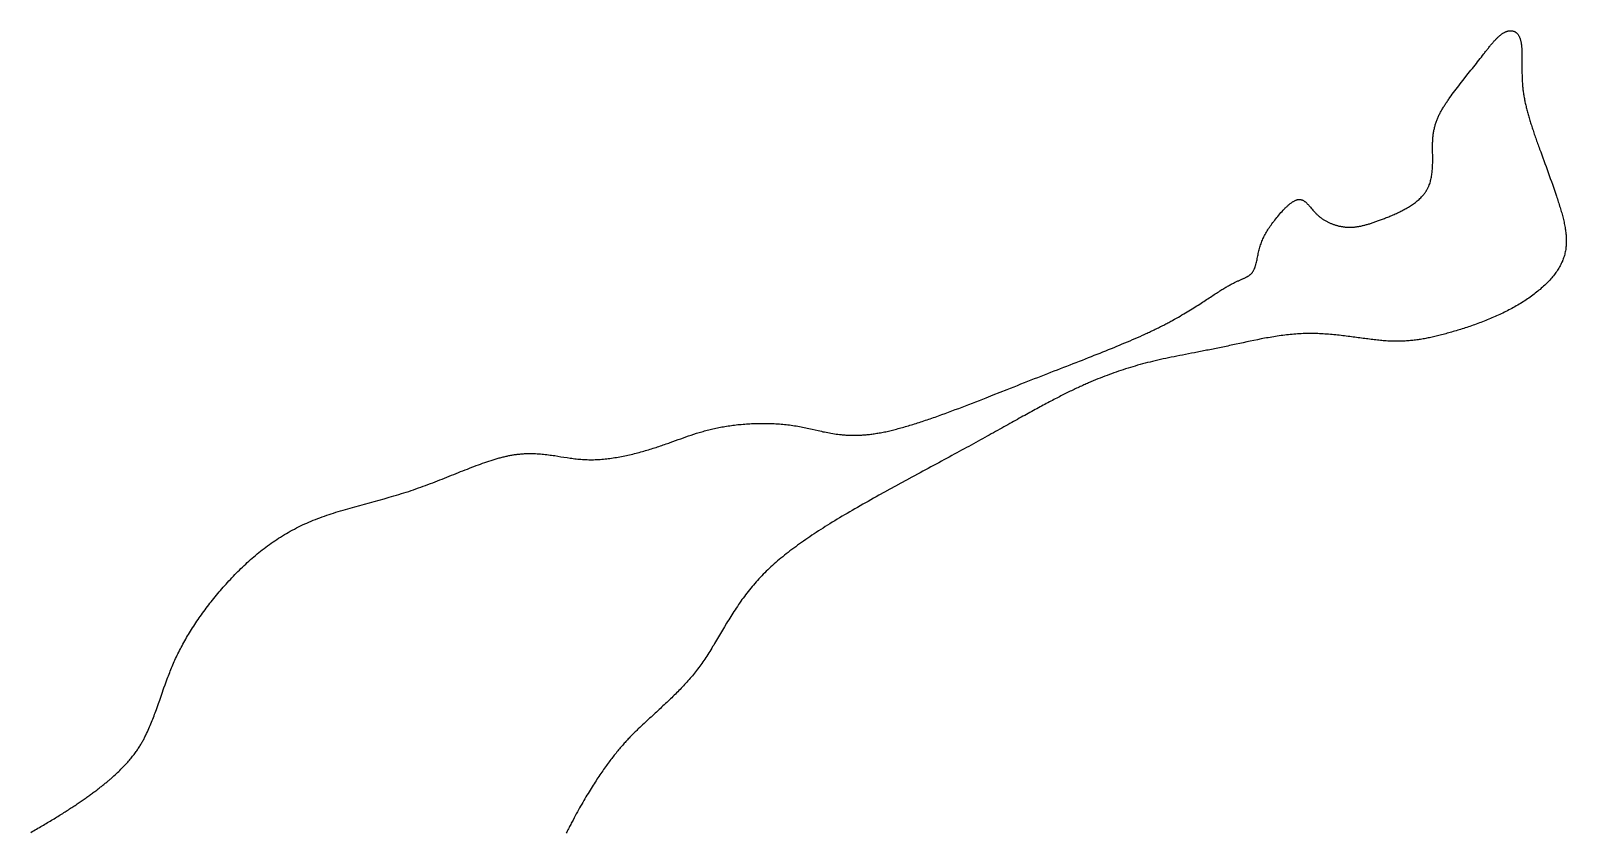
# Model space of a CAD drawing. Header units: millimetres. Extents: x -1971 to 456, y -935 to 333.
import ezdxf

# ---------------------------------------------------------------- set-up
doc = ezdxf.new("R2010")
doc.units = ezdxf.units.MM
doc.layers.add('188', color=7, linetype='Continuous')

msp = doc.modelspace()

# ---------------------------------------------------------------- linework, layer by layer
at = {"layer": '188', "elevation": 188}
msp.add_lwpolyline([(-1970.7, -933.9), (-1968.4, -932.6), (-1966.1, -931.3), (-1963.8, -929.9), (-1961.5, -928.6), (-1959.3, -927.3), (-1957, -926), (-1954.8, -924.7), (-1952.6, -923.4), (-1950.5, -922.2), (-1948.3, -920.9), (-1946.2, -919.6), (-1944.1, -918.3), (-1942, -917.1), (-1939.9, -915.8), (-1937.9, -914.6), (-1935.8, -913.4), (-1933.8, -912.1), (-1931.8, -910.9), (-1929.8, -909.7), (-1927.9, -908.5), (-1925.9, -907.3), (-1924, -906.1), (-1922.1, -904.9), (-1920.2, -903.7), (-1918.4, -902.5), (-1916.5, -901.4), (-1914.7, -900.2), (-1912.9, -899), (-1911.1, -897.9), (-1909.3, -896.7), (-1907.6, -895.6), (-1905.8, -894.5), (-1904.1, -893.3), (-1902.4, -892.2), (-1900.7, -891.1), (-1899.1, -890), (-1897.4, -888.9), (-1895.8, -887.8), (-1894.2, -886.7), (-1892.6, -885.6), (-1891, -884.5), (-1889.4, -883.4), (-1887.9, -882.3), (-1886.3, -881.3), (-1884.8, -880.2), (-1883.3, -879.1), (-1881.8, -878.1), (-1880.4, -877), (-1878.9, -876), (-1877.5, -875), (-1876, -873.9), (-1874.6, -872.9), (-1873.2, -871.9), (-1871.9, -870.9), (-1870.5, -869.9), (-1869.2, -868.9), (-1867.8, -867.9), (-1866.5, -866.9), (-1865.2, -865.9), (-1863.9, -864.9), (-1862.7, -863.9), (-1861.4, -862.9), (-1860.2, -862), (-1858.9, -861), (-1857.7, -860), (-1856.5, -859.1), (-1855.3, -858.1), (-1854.2, -857.2), (-1853, -856.2), (-1851.9, -855.3), (-1850.7, -854.4), (-1849.6, -853.4), (-1848.5, -852.5), (-1847.4, -851.6), (-1846.4, -850.7), (-1845.3, -849.8), (-1844.2, -848.9), (-1843.2, -848), (-1842.2, -847.1), (-1841.2, -846.2), (-1840.2, -845.3), (-1839.2, -844.4), (-1837.2, -842.6), (-1835.3, -840.9), (-1833.5, -839.2), (-1831.7, -837.5), (-1830, -835.8), (-1828.2, -834.1), (-1826.6, -832.4), (-1825, -830.8), (-1823.4, -829.1), (-1821.9, -827.5), (-1820.4, -825.9), (-1818.9, -824.3), (-1817.5, -822.7), (-1816.1, -821.2), (-1814.8, -819.6), (-1813.5, -818.1), (-1812.2, -816.5), (-1811, -815), (-1809.8, -813.5), (-1808.6, -812), (-1807.5, -810.5), (-1806.4, -809.1), (-1805.3, -807.6), (-1804.2, -806.1), (-1803.2, -804.7), (-1802.2, -803.3), (-1801.3, -801.8), (-1800.3, -800.4), (-1799.4, -799), (-1798.5, -797.6), (-1797.7, -796.2), (-1796.8, -794.9), (-1796, -793.5), (-1795.2, -792.1), (-1794.5, -790.8), (-1793.7, -789.4), (-1793, -788.1), (-1792.2, -786.7), (-1791.5, -785.4), (-1790.9, -784.1), (-1790.2, -782.7), (-1789.5, -781.4), (-1788.9, -780.1), (-1787.6, -777.5), (-1786.4, -774.9), (-1785.3, -772.3), (-1784.1, -769.8), (-1783, -767.2), (-1781.9, -764.7), (-1780.8, -762.1), (-1779.8, -759.6), (-1778.8, -757.1), (-1777.8, -754.6), (-1776.8, -752.1), (-1775.8, -749.6), (-1774.9, -747.1), (-1773.9, -744.6), (-1773, -742.1), (-1772.1, -739.7), (-1770.3, -734.7), (-1768.6, -729.8), (-1766.9, -725), (-1765.2, -720.1), (-1763.5, -715.2), (-1760.1, -705.5), (-1758.4, -700.7), (-1756.6, -695.8), (-1754.9, -691), (-1753.9, -688.5), (-1753, -686.1), (-1752.1, -683.6), (-1751.1, -681.2), (-1750.2, -678.7), (-1749.2, -676.3), (-1748.2, -673.8), (-1747.1, -671.4), (-1746.1, -668.9), (-1745, -666.4), (-1743.9, -663.9), (-1742.8, -661.5), (-1741.7, -659), (-1740.5, -656.5), (-1739.3, -653.9), (-1738, -651.4), (-1736.8, -648.9), (-1735.5, -646.4), (-1734.2, -643.8), (-1732.9, -641.3), (-1731.5, -638.7), (-1730.1, -636.2), (-1728.7, -633.6), (-1727.3, -631.1), (-1725.8, -628.5), (-1724.3, -625.9), (-1722.8, -623.3), (-1721.2, -620.8), (-1719.7, -618.2), (-1718.1, -615.6), (-1716.5, -613), (-1714.8, -610.4), (-1713.2, -607.8), (-1711.5, -605.3), (-1709.8, -602.7), (-1708, -600.1), (-1706.3, -597.5), (-1704.5, -594.9), (-1702.7, -592.3), (-1700.8, -589.7), (-1699, -587.1), (-1697.1, -584.5), (-1695.2, -582), (-1693.3, -579.4), (-1691.4, -576.8), (-1689.4, -574.2), (-1687.4, -571.7), (-1685.4, -569.1), (-1683.4, -566.5), (-1681.3, -564), (-1679.3, -561.4), (-1677.2, -558.9), (-1675.1, -556.3), (-1672.9, -553.8), (-1670.8, -551.3), (-1668.6, -548.8), (-1666.4, -546.2), (-1664.2, -543.7), (-1661.9, -541.2), (-1659.7, -538.7), (-1657.4, -536.2), (-1655.1, -533.8), (-1652.8, -531.3), (-1650.5, -528.9), (-1648.1, -526.4), (-1645.8, -524), (-1643.4, -521.6), (-1640.9, -519.2), (-1638.5, -516.8), (-1636, -514.4), (-1633.5, -512), (-1631, -509.7), (-1628.5, -507.3), (-1626, -505), (-1623.4, -502.7), (-1620.8, -500.4), (-1618.2, -498.2), (-1615.5, -495.9), (-1612.8, -493.7), (-1610.2, -491.5), (-1607.4, -489.3), (-1604.7, -487.2), (-1601.9, -485), (-1599.1, -482.9), (-1596.3, -480.8), (-1593.5, -478.8), (-1590.6, -476.7), (-1587.7, -474.7), (-1584.8, -472.7), (-1581.9, -470.7), (-1578.9, -468.8), (-1575.9, -466.9), (-1572.9, -465), (-1569.8, -463.1), (-1566.7, -461.3), (-1563.6, -459.5), (-1560.5, -457.7), (-1557.3, -456), (-1554.1, -454.3), (-1550.9, -452.6), (-1547.7, -451), (-1544.4, -449.4), (-1541.1, -447.8), (-1537.7, -446.3), (-1534.4, -444.8), (-1531, -443.3), (-1527.6, -441.9), (-1524.1, -440.5), (-1520.6, -439.1), (-1517.1, -437.7), (-1513.6, -436.4), (-1510.1, -435.1), (-1506.5, -433.9), (-1502.9, -432.6), (-1499.3, -431.4), (-1495.7, -430.2), (-1492, -429), (-1488.3, -427.8), (-1484.6, -426.7), (-1480.9, -425.6), (-1477.2, -424.5), (-1473.5, -423.3), (-1469.7, -422.3), (-1465.9, -421.2), (-1462.2, -420.1), (-1458.4, -419), (-1450.7, -416.9), (-1443.1, -414.8), (-1435.4, -412.7), (-1427.7, -410.6), (-1419.9, -408.5), (-1412.2, -406.3), (-1404.4, -404.1), (-1400.5, -403), (-1396.7, -401.8), (-1392.8, -400.7), (-1388.9, -399.5), (-1385, -398.3), (-1381.2, -397.1), (-1377.3, -395.9), (-1373.4, -394.7), (-1369.6, -393.4), (-1365.7, -392.1), (-1361.9, -390.8), (-1358.1, -389.4), (-1354.3, -388.1), (-1350.5, -386.7), (-1346.7, -385.3), (-1342.9, -383.9), (-1339.1, -382.5), (-1335.3, -381), (-1331.6, -379.6), (-1327.8, -378.1), (-1324.1, -376.7), (-1320.4, -375.2), (-1316.7, -373.7), (-1313, -372.3), (-1309.4, -370.8), (-1305.7, -369.3), (-1302.1, -367.9), (-1298.5, -366.4), (-1294.9, -365), (-1291.3, -363.6), (-1287.7, -362.2), (-1284.2, -360.8), (-1280.6, -359.4), (-1277.1, -358), (-1273.6, -356.7), (-1270.2, -355.4), (-1266.7, -354.1), (-1263.3, -352.8), (-1259.9, -351.6), (-1256.5, -350.4), (-1253.2, -349.2), (-1249.9, -348), (-1246.6, -346.9), (-1243.3, -345.9), (-1240, -344.8), (-1236.8, -343.9), (-1235.2, -343.4), (-1233.6, -342.9), (-1232, -342.5), (-1230.4, -342), (-1228.9, -341.6), (-1227.3, -341.2), (-1225.7, -340.8), (-1224.2, -340.4), (-1222.6, -340), (-1221.1, -339.6), (-1219.5, -339.3), (-1218, -338.9), (-1216.5, -338.6), (-1215, -338.3), (-1213.5, -338), (-1212, -337.7), (-1210.5, -337.4), (-1209, -337.2), (-1207.6, -336.9), (-1206.1, -336.7), (-1204.6, -336.5), (-1203.2, -336.3), (-1201.7, -336.1), (-1200.3, -336), (-1198.9, -335.8), (-1197.5, -335.7), (-1196.1, -335.5), (-1194.6, -335.4), (-1193.2, -335.3), (-1191.9, -335.2), (-1190.5, -335.1), (-1189.1, -335.1), (-1186.3, -335), (-1183.6, -334.9), (-1180.9, -334.9), (-1178.3, -334.9), (-1175.6, -335), (-1173, -335.1), (-1170.4, -335.2), (-1167.8, -335.4), (-1165.2, -335.6), (-1162.6, -335.8), (-1160.1, -336.1), (-1157.6, -336.4), (-1155, -336.6), (-1152.5, -337), (-1150, -337.3), (-1147.6, -337.6), (-1145.1, -338), (-1142.6, -338.3), (-1137.7, -339.1), (-1132.8, -339.9), (-1128, -340.6), (-1123.1, -341.4), (-1118.2, -342.1), (-1115.8, -342.4), (-1113.4, -342.7), (-1110.9, -343.1), (-1108.5, -343.3), (-1106, -343.6), (-1103.6, -343.8), (-1101.1, -344.1), (-1098.7, -344.2), (-1096.2, -344.4), (-1093.7, -344.5), (-1091.2, -344.6), (-1088.7, -344.7), (-1086.1, -344.7), (-1083.6, -344.7), (-1081.1, -344.7), (-1078.5, -344.6), (-1076, -344.5), (-1073.4, -344.3), (-1070.8, -344.2), (-1068.2, -344), (-1065.7, -343.7), (-1063.1, -343.5), (-1060.5, -343.2), (-1057.9, -342.9), (-1055.3, -342.6), (-1052.7, -342.2), (-1050.1, -341.8), (-1047.5, -341.4), (-1044.9, -341), (-1042.3, -340.6), (-1039.7, -340.1), (-1037.1, -339.6), (-1034.6, -339.1), (-1032, -338.6), (-1029.4, -338), (-1026.8, -337.5), (-1024.3, -336.9), (-1021.7, -336.3), (-1019.2, -335.7), (-1016.6, -335), (-1014.1, -334.4), (-1011.6, -333.8), (-1009.1, -333.1), (-1006.6, -332.4), (-1004.1, -331.7), (-1001.7, -331), (-999.2, -330.3), (-996.8, -329.6), (-994.3, -328.9), (-991.9, -328.2), (-989.5, -327.4), (-987.2, -326.7), (-984.8, -325.9), (-982.5, -325.2), (-980.2, -324.4), (-977.9, -323.7), (-975.6, -322.9), (-973.4, -322.1), (-971.1, -321.4), (-968.9, -320.6), (-966.7, -319.8), (-964.6, -319.1), (-962.4, -318.3), (-960.2, -317.6), (-956, -316), (-951.8, -314.5), (-947.6, -313), (-943.4, -311.5), (-939.3, -310.1), (-935.2, -308.6), (-931, -307.2), (-926.9, -305.8), (-922.8, -304.4), (-918.6, -303), (-916.5, -302.4), (-914.4, -301.7), (-912.3, -301.1), (-910.1, -300.5), (-908, -299.9), (-905.8, -299.2), (-903.6, -298.6), (-901.5, -298.1), (-899.2, -297.5), (-897, -296.9), (-894.8, -296.4), (-892.5, -295.8), (-890.2, -295.3), (-887.9, -294.8), (-885.6, -294.3), (-883.2, -293.8), (-880.8, -293.4), (-878.4, -292.9), (-876, -292.5), (-873.5, -292.1), (-871, -291.7), (-868.5, -291.3), (-866, -290.9), (-863.4, -290.6), (-860.9, -290.2), (-858.3, -289.9), (-855.7, -289.6), (-853, -289.3), (-850.4, -289.1), (-847.7, -288.8), (-845, -288.6), (-842.3, -288.4), (-839.6, -288.2), (-836.9, -288), (-834.2, -287.9), (-831.5, -287.7), (-828.7, -287.6), (-826, -287.5), (-823.2, -287.4), (-820.5, -287.4), (-817.7, -287.3), (-815, -287.3), (-812.2, -287.3), (-809.4, -287.3), (-806.7, -287.4), (-803.9, -287.4), (-801.1, -287.5), (-798.4, -287.6), (-795.6, -287.7), (-792.9, -287.9), (-790.2, -288), (-787.4, -288.2), (-784.7, -288.4), (-782, -288.6), (-779.3, -288.9), (-776.7, -289.2), (-774, -289.5), (-771.3, -289.8), (-768.7, -290.1), (-766.1, -290.5), (-763.5, -290.9), (-760.9, -291.3), (-758.3, -291.7), (-755.8, -292.2), (-753.3, -292.6), (-750.8, -293.1), (-748.3, -293.6), (-745.8, -294.2), (-743.4, -294.7), (-740.9, -295.3), (-736, -296.4), (-731.1, -297.5), (-726.2, -298.7), (-723.7, -299.2), (-721.2, -299.8), (-718.7, -300.4), (-716.2, -300.9), (-713.7, -301.4), (-711.1, -301.9), (-708.6, -302.4), (-706, -302.9), (-703.3, -303.3), (-700.7, -303.7), (-698, -304.1), (-695.3, -304.5), (-692.5, -304.8), (-691.1, -305), (-689.7, -305.1), (-688.3, -305.3), (-686.9, -305.4), (-685.4, -305.5), (-684, -305.6), (-682.5, -305.7), (-681, -305.8), (-679.5, -305.9), (-678, -306), (-676.5, -306), (-675, -306.1), (-673.5, -306.1), (-671.9, -306.1), (-670.3, -306.1), (-668.8, -306.1), (-667.2, -306.1), (-665.6, -306.1), (-663.9, -306.1), (-662.3, -306), (-660.6, -305.9), (-659, -305.9), (-657.3, -305.8), (-655.6, -305.6), (-653.8, -305.5), (-652.1, -305.4), (-650.3, -305.2), (-648.6, -305), (-646.8, -304.8), (-644.9, -304.6), (-643.1, -304.4), (-641.3, -304.2), (-639.4, -303.9), (-637.5, -303.6), (-635.6, -303.4), (-633.6, -303), (-631.7, -302.7), (-629.7, -302.4), (-627.7, -302), (-625.7, -301.6), (-623.7, -301.2), (-621.6, -300.8), (-619.5, -300.4), (-617.4, -299.9), (-615.3, -299.4), (-613.2, -298.9), (-611, -298.4), (-608.8, -297.9), (-606.6, -297.3), (-604.4, -296.8), (-602.2, -296.2), (-599.9, -295.6), (-597.7, -295), (-595.4, -294.4), (-593.1, -293.7), (-590.8, -293.1), (-588.4, -292.4), (-586.1, -291.7), (-583.7, -291), (-581.3, -290.3), (-578.9, -289.6), (-576.5, -288.8), (-574.1, -288.1), (-571.6, -287.3), (-569.2, -286.5), (-566.7, -285.7), (-564.2, -284.9), (-561.7, -284.1), (-559.2, -283.3), (-556.7, -282.4), (-554.2, -281.6), (-551.6, -280.7), (-549.1, -279.9), (-546.5, -279), (-543.9, -278.1), (-541.3, -277.2), (-538.8, -276.3), (-536.1, -275.3), (-530.9, -273.5), (-525.6, -271.6), (-520.3, -269.6), (-515, -267.6), (-509.6, -265.6), (-504.2, -263.6), (-498.8, -261.6), (-493.4, -259.5), (-487.9, -257.4), (-482.5, -255.3), (-477, -253.2), (-471.5, -251), (-460.5, -246.7), (-449.5, -242.4), (-438.5, -238), (-427.5, -233.7), (-422.1, -231.5), (-416.6, -229.3), (-411.2, -227.2), (-405.8, -225), (-400.4, -222.9), (-395, -220.8), (-389.7, -218.7), (-384.4, -216.6), (-379.1, -214.5), (-373.9, -212.5), (-368.7, -210.4), (-363.5, -208.4), (-358.3, -206.4), (-353.2, -204.4), (-348.1, -202.4), (-343.1, -200.5), (-338, -198.5), (-333.1, -196.6), (-328.1, -194.7), (-323.2, -192.7), (-318.3, -190.9), (-313.5, -189), (-308.7, -187.1), (-303.9, -185.2), (-299.2, -183.4), (-294.5, -181.5), (-289.9, -179.7), (-285.3, -177.9), (-280.7, -176.1), (-276.2, -174.3), (-271.7, -172.5), (-267.3, -170.7), (-262.9, -168.9), (-258.5, -167.1), (-254.2, -165.4), (-250, -163.6), (-245.7, -161.8), (-241.6, -160.1), (-237.5, -158.4), (-233.4, -156.6), (-229.4, -154.9), (-225.4, -153.2), (-221.5, -151.4), (-217.6, -149.7), (-213.8, -148), (-211.9, -147.2), (-210, -146.3), (-208.1, -145.4), (-206.3, -144.6), (-204.5, -143.7), (-202.6, -142.9), (-200.8, -142), (-199, -141.2), (-197.2, -140.3), (-195.5, -139.5), (-193.7, -138.6), (-192, -137.8), (-190.2, -136.9), (-188.5, -136.1), (-186.8, -135.2), (-185.1, -134.4), (-183.4, -133.5), (-181.8, -132.7), (-180.1, -131.8), (-178.5, -131), (-176.9, -130.1), (-175.3, -129.3), (-173.7, -128.4), (-172.1, -127.6), (-170.5, -126.8), (-169, -125.9), (-167.4, -125.1), (-165.9, -124.2), (-162.9, -122.6), (-159.9, -120.9), (-157, -119.2), (-154.1, -117.6), (-151.3, -115.9), (-148.5, -114.3), (-145.8, -112.7), (-143.1, -111.1), (-140.5, -109.5), (-137.9, -107.9), (-135.3, -106.3), (-132.8, -104.8), (-130.4, -103.3), (-128, -101.7), (-125.6, -100.2), (-123.3, -98.7), (-121, -97.3), (-118.8, -95.8), (-116.6, -94.4), (-114.4, -93), (-112.3, -91.6), (-110.3, -90.2), (-108.2, -88.9), (-106.2, -87.6), (-104.3, -86.3), (-102.3, -85), (-100.5, -83.8), (-98.6, -82.6), (-96.8, -81.4), (-95, -80.2), (-93.3, -79.1), (-91.6, -78), (-89.9, -76.9), (-88.3, -75.9), (-86.7, -74.9), (-85.1, -73.9), (-83.5, -73), (-82, -72.1), (-80.5, -71.2), (-79.1, -70.4), (-77.7, -69.6), (-76.3, -68.8), (-74.9, -68.1), (-73.6, -67.4), (-72.3, -66.7), (-71, -66.1), (-69.7, -65.4), (-68.5, -64.8), (-67.3, -64.3), (-66.1, -63.7), (-65, -63.2), (-63.9, -62.6), (-62.8, -62.1), (-61.7, -61.7), (-60.7, -61.2), (-59.6, -60.7), (-58.6, -60.3), (-57.7, -59.9), (-56.7, -59.4), (-55.8, -59), (-54.9, -58.6), (-54, -58.2), (-53.2, -57.8), (-52.4, -57.5), (-51.5, -57.1), (-50.8, -56.7), (-50, -56.3), (-49.3, -55.9), (-48.5, -55.5), (-47.8, -55.1), (-47.2, -54.8), (-46.5, -54.4), (-45.9, -53.9), (-45.2, -53.5), (-44.6, -53.1), (-44.1, -52.7), (-43.5, -52.2), (-42.9, -51.7), (-42.4, -51.3), (-41.9, -50.8), (-41.4, -50.2), (-40.9, -49.7), (-40.5, -49.2), (-40, -48.6), (-39.6, -48), (-39.2, -47.4), (-38.8, -46.7), (-38.4, -46.1), (-38.1, -45.4), (-37.7, -44.7), (-37.4, -44), (-37, -43.2), (-36.7, -42.5), (-36.4, -41.7), (-36.1, -40.9), (-35.8, -40.1), (-35.5, -39.3), (-35.3, -38.5), (-35, -37.6), (-34.8, -36.8), (-34.5, -35.9), (-34, -34.1), (-33.6, -32.3), (-33.2, -30.4), (-32.7, -28.6), (-32.3, -26.6), (-31.9, -24.7), (-31.5, -22.7), (-31.1, -20.8), (-30.7, -18.8), (-30.2, -16.8), (-29.8, -14.8), (-29.3, -12.9), (-28.8, -10.9), (-28.2, -9), (-27.7, -7), (-27, -5.1), (-26.4, -3.3), (-25.7, -1.4), (-25, 0.5), (-24.2, 2.3), (-23.4, 4.2), (-22.5, 6), (-21.7, 7.8), (-20.7, 9.6), (-19.8, 11.4), (-18.7, 13.3), (-17.7, 15.1), (-16.6, 16.9), (-15.5, 18.7), (-14.3, 20.6), (-13, 22.4), (-11.8, 24.3), (-10.5, 26.2), (-9.1, 28.1), (-7.7, 30), (-6.2, 31.9), (-5.5, 32.9), (-4.7, 33.9), (-3.2, 35.9), (-1.6, 37.9), (0, 39.9), (1.6, 41.9), (3.3, 43.8), (5, 45.8), (6.8, 47.7), (8.5, 49.6), (9.4, 50.5), (10.3, 51.4), (11.1, 52.3), (12, 53.2), (12.9, 54.1), (13.8, 54.9), (14.7, 55.8), (15.6, 56.6), (16.4, 57.3), (17.3, 58.1), (18.2, 58.8), (19.1, 59.5), (19.9, 60.2), (20.8, 60.9), (21.7, 61.5), (22.5, 62.1), (23.4, 62.7), (24.2, 63.2), (25.1, 63.7), (25.9, 64.2), (26.7, 64.6), (27.5, 65), (28.4, 65.3), (29.2, 65.7), (29.9, 65.9), (30.7, 66.2), (31.5, 66.4), (32.3, 66.5), (33, 66.6), (33.7, 66.7), (34.5, 66.7), (35.2, 66.6), (35.9, 66.6), (36.6, 66.5), (37.2, 66.3), (37.9, 66.1), (38.6, 65.9), (39.2, 65.6), (39.9, 65.3), (40.5, 64.9), (41.2, 64.6), (41.8, 64.2), (42.4, 63.7), (43, 63.3), (43.7, 62.8), (44.3, 62.3), (44.9, 61.7), (45.5, 61.2), (46.1, 60.6), (46.7, 60), (47.3, 59.3), (47.9, 58.7), (48.6, 58), (49.2, 57.4), (49.8, 56.7), (50.4, 56), (51.7, 54.5), (52.9, 53), (54.2, 51.5), (55.5, 50), (56.9, 48.4), (58.3, 46.9), (59.7, 45.3), (60.4, 44.6), (61.2, 43.8), (62, 43.1), (62.7, 42.4), (63.5, 41.6), (64.3, 40.9), (65.1, 40.2), (66, 39.5), (66.8, 38.9), (67.7, 38.2), (68.5, 37.5), (69.4, 36.9), (70.3, 36.3), (71.2, 35.7), (72.1, 35.1), (73.1, 34.5), (74, 33.9), (75, 33.3), (75.9, 32.8), (76.9, 32.3), (77.9, 31.7), (78.9, 31.2), (79.9, 30.7), (80.9, 30.2), (81.9, 29.8), (82.9, 29.3), (83.9, 28.9), (85, 28.5), (86, 28), (87.1, 27.6), (88.1, 27.3), (89.2, 26.9), (90.3, 26.5), (91.3, 26.2), (92.4, 25.9), (93.5, 25.6), (94.6, 25.3), (95.7, 25), (96.8, 24.7), (97.9, 24.5), (99, 24.3), (100.1, 24.1), (101.2, 23.9), (102.3, 23.7), (103.4, 23.5), (104.5, 23.4), (105.6, 23.2), (106.7, 23.1), (107.8, 23), (108.9, 22.9), (110, 22.9), (111.1, 22.8), (112.2, 22.8), (113.3, 22.8), (114.4, 22.8), (115.6, 22.8), (116.7, 22.8), (117.8, 22.9), (118.9, 22.9), (120, 23), (121.2, 23.1), (122.3, 23.2), (123.4, 23.4), (124.6, 23.5), (125.7, 23.7), (126.9, 23.9), (128, 24.1), (129.2, 24.3), (130.4, 24.5), (131.6, 24.7), (132.8, 25), (134, 25.3), (135.2, 25.6), (136.4, 25.9), (137.7, 26.2), (138.9, 26.5), (140.2, 26.9), (141.4, 27.2), (142.7, 27.6), (144, 28), (145.4, 28.4), (146.7, 28.8), (148, 29.2), (149.4, 29.7), (150.8, 30.2), (152.2, 30.6), (153.6, 31.1), (155, 31.6), (156.5, 32.1), (157.9, 32.7), (159.4, 33.2), (160.9, 33.8), (162.5, 34.3), (164, 34.9), (165.6, 35.5), (167.2, 36.1), (168.8, 36.8), (170.4, 37.4), (172.1, 38.1), (173.8, 38.7), (175.5, 39.4), (177.2, 40.1), (178.9, 40.8), (180.6, 41.5), (182.3, 42.3), (184.1, 43), (185.8, 43.8), (187.5, 44.6), (189.3, 45.4), (191, 46.2), (192.8, 47.1), (194.5, 47.9), (196.3, 48.8), (198, 49.7), (199.7, 50.6), (201.4, 51.6), (203.1, 52.5), (204.8, 53.5), (206.5, 54.5), (208.1, 55.5), (209.8, 56.5), (211.4, 57.6), (213, 58.7), (214.5, 59.7), (216.1, 60.9), (217.6, 62), (219.1, 63.2), (220.5, 64.4), (222, 65.6), (223.3, 66.8), (224.7, 68.1), (226, 69.3), (227.3, 70.6), (228.5, 72), (229.7, 73.3), (230.3, 74), (230.9, 74.7), (231.4, 75.4), (232, 76.1), (232.5, 76.8), (233, 77.5), (233.5, 78.3), (234, 79), (234.5, 79.7), (235, 80.5), (235.4, 81.2), (235.9, 82), (236.3, 82.7), (236.7, 83.5), (237.1, 84.3), (237.5, 85.1), (237.9, 85.9), (238.3, 86.7), (238.6, 87.5), (239, 88.3), (239.3, 89.1), (239.6, 89.9), (240.2, 91.6), (240.8, 93.2), (241.3, 94.9), (241.7, 96.6), (242.2, 98.4), (242.5, 100.1), (242.9, 101.9), (243.2, 103.7), (243.5, 105.5), (243.7, 107.3), (244, 109.1), (244.2, 110.9), (244.3, 112.7), (244.5, 114.6), (244.6, 116.4), (244.7, 118.3), (244.8, 120.2), (244.8, 122), (244.9, 123.9), (244.9, 125.8), (244.9, 129.5), (244.9, 133.2), (244.9, 137), (244.8, 140.6), (244.8, 144.3), (244.8, 147.9), (244.8, 149.7), (244.8, 151.5), (244.8, 153.3), (244.8, 155), (244.8, 156.8), (244.9, 158.5), (245, 160.2), (245.1, 161.8), (245.2, 163.5), (245.3, 165.1), (245.5, 166.8), (245.7, 168.3), (245.9, 169.9), (246.1, 171.5), (246.4, 173), (246.6, 174.5), (246.9, 176), (247.2, 177.5), (247.6, 179), (247.9, 180.4), (248.3, 181.9), (248.7, 183.3), (249.1, 184.7), (249.5, 186.1), (250, 187.5), (250.4, 188.9), (250.9, 190.3), (251.4, 191.6), (251.9, 192.9), (252.5, 194.3), (253, 195.6), (253.6, 196.9), (254.2, 198.2), (254.8, 199.5), (255.4, 200.8), (256.1, 202.1), (256.8, 203.4), (257.4, 204.7), (258.1, 206), (258.8, 207.3), (259.5, 208.5), (260.3, 209.8), (261, 211.1), (261.8, 212.3), (262.6, 213.6), (263.4, 214.9), (264.2, 216.1), (265, 217.4), (265.9, 218.7), (266.7, 220), (267.6, 221.2), (268.5, 222.5), (269.4, 223.8), (270.3, 225.1), (271.2, 226.4), (272.1, 227.7), (274, 230.4), (275.9, 233), (277.9, 235.7), (279.9, 238.4), (282, 241.1), (284, 243.8), (286.1, 246.5), (288.2, 249.2), (290.4, 252), (294.7, 257.4), (299, 262.9), (303.3, 268.3), (305.4, 271), (307.6, 273.7), (309.7, 276.3), (311.8, 279), (313.9, 281.6), (315.9, 284.2), (317.9, 286.8), (319.9, 289.3), (321.9, 291.8), (323.8, 294.3), (325.7, 296.8), (326.6, 298), (327.5, 299.2), (328.5, 300.3), (329.4, 301.5), (330.3, 302.7), (331.2, 303.8), (332.1, 304.9), (333, 306), (333.8, 307.1), (334.7, 308.2), (335.6, 309.3), (336.4, 310.3), (337.3, 311.4), (338.2, 312.4), (339, 313.4), (339.8, 314.4), (340.7, 315.3), (341.5, 316.3), (342.3, 317.2), (343.2, 318.1), (344, 319), (344.8, 319.8), (345.6, 320.7), (346.4, 321.5), (347.2, 322.3), (348, 323), (348.8, 323.8), (349.6, 324.5), (350.4, 325.2), (351.2, 325.9), (352, 326.5), (352.8, 327.1), (353.6, 327.7), (354.4, 328.3), (355.1, 328.8), (355.9, 329.3), (356.7, 329.8), (357.5, 330.3), (358.2, 330.7), (359, 331.1), (359.8, 331.4), (360.5, 331.8), (361.3, 332.1), (362, 332.3), (362.8, 332.6), (363.5, 332.8), (364.3, 333), (365, 333.1), (365.7, 333.2), (366.5, 333.3), (367.2, 333.4), (367.9, 333.4), (368.6, 333.4), (369.3, 333.4), (370, 333.3), (370.6, 333.2), (371.3, 333.1), (372, 332.9), (372.6, 332.7), (373.2, 332.5), (373.9, 332.2), (374.5, 331.9), (375.1, 331.6), (375.7, 331.2), (376.2, 330.8), (376.8, 330.4), (377.4, 330), (377.9, 329.5), (378.4, 328.9), (378.9, 328.4), (379.4, 327.8), (379.9, 327.2), (380.3, 326.5), (380.8, 325.8), (381.2, 325.1), (381.6, 324.3), (382, 323.5), (382.3, 322.7), (382.7, 321.8), (383, 320.9), (383.3, 320), (383.6, 319), (383.9, 318), (384.1, 317), (384.4, 315.9), (384.6, 314.8), (384.8, 313.6), (385, 312.5), (385.1, 311.2), (385.3, 310), (385.4, 308.7), (385.5, 307.4), (385.6, 306.1), (385.7, 304.8), (385.8, 303.4), (385.8, 302), (385.9, 300.6), (385.9, 299.1), (385.9, 297.6), (386, 296.2), (386, 294.6), (386, 293.1), (386, 291.5), (386, 290), (386, 288.4), (386, 286.8), (386, 285.2), (386, 283.5), (386, 281.9), (386, 280.2), (386, 276.8), (386, 273.4), (386, 270), (386, 266.5), (386.1, 263), (386.2, 259.5), (386.3, 256), (386.5, 252.5), (386.6, 250.7), (386.7, 248.9), (386.9, 247.2), (387, 245.4), (387.2, 243.7), (387.4, 241.9), (387.6, 240.2), (387.8, 238.4), (388.1, 236.7), (388.3, 234.9), (388.6, 233.2), (388.9, 231.4), (389.1, 229.7), (389.5, 227.9), (389.8, 226.2), (390.1, 224.4), (390.5, 222.7), (390.8, 220.9), (391.2, 219.1), (391.6, 217.4), (392, 215.6), (392.4, 213.8), (392.8, 212), (393.3, 210.2), (393.7, 208.4), (394.2, 206.6), (394.7, 204.8), (395.2, 202.9), (395.7, 201.1), (396.2, 199.2), (396.8, 197.4), (397.3, 195.5), (397.9, 193.6), (398.5, 191.7), (399, 189.8), (399.6, 187.9), (400.2, 186), (400.9, 184.1), (401.5, 182.1), (402.1, 180.1), (402.8, 178.1), (403.5, 176.1), (404.1, 174.1), (404.8, 172.1), (405.5, 170), (406.3, 168), (407, 165.9), (407.7, 163.8), (408.5, 161.7), (409.2, 159.5), (410, 157.4), (410.8, 155.2), (411.5, 153), (412.3, 150.8), (413.1, 148.6), (413.9, 146.4), (414.7, 144.1), (415.6, 141.9), (417.2, 137.3), (418.9, 132.7), (420.6, 128.1), (422.3, 123.5), (424, 118.8), (427.4, 109.4), (430.8, 100), (432.5, 95.3), (434.1, 90.6), (435.7, 85.9), (437.4, 81.3), (438.9, 76.6), (440.5, 72), (441.2, 69.7), (442, 67.5), (442.7, 65.2), (443.4, 62.9), (444.1, 60.7), (444.8, 58.5), (445.5, 56.3), (446.2, 54.1), (446.9, 51.9), (447.5, 49.7), (448.1, 47.5), (448.8, 45.4), (449.3, 43.2), (449.9, 41.1), (450.5, 39), (451, 36.9), (451.5, 34.8), (452, 32.7), (452.5, 30.6), (452.9, 28.6), (453.3, 26.5), (453.7, 24.5), (454.1, 22.4), (454.4, 20.4), (454.7, 18.4), (455, 16.4), (455.2, 14.4), (455.5, 12.4), (455.7, 10.5), (455.8, 8.5), (455.9, 6.5), (456, 4.6), (456.1, 2.7), (456.1, 0.7), (456, -1.2), (456, -3.1), (455.9, -5), (455.7, -6.9), (455.5, -8.8), (455.3, -10.7), (455.1, -12.5), (454.7, -14.4), (454.4, -16.3), (454, -18.1), (453.5, -20), (453.1, -21.8), (452.5, -23.7), (451.9, -25.5), (451.3, -27.3), (450.6, -29.1), (450.2, -30), (449.9, -30.9), (449.1, -32.7), (448.2, -34.5), (447.3, -36.3), (446.4, -38.1), (445.4, -39.9), (444.4, -41.7), (443.3, -43.4), (442.2, -45.2), (441, -47), (439.8, -48.7), (438.5, -50.4), (437.2, -52.2), (435.8, -53.9), (434.5, -55.6), (433, -57.3), (431.6, -59), (430, -60.7), (428.5, -62.4), (426.9, -64), (425.3, -65.7), (423.6, -67.3), (421.9, -69), (420.2, -70.6), (418.4, -72.2), (416.6, -73.8), (414.8, -75.4), (412.9, -76.9), (411, -78.5), (409.1, -80.1), (407.1, -81.6), (405.2, -83.1), (403.1, -84.6), (401.1, -86.1), (399, -87.6), (397, -89.1), (394.8, -90.5), (392.7, -92), (390.5, -93.4), (388.3, -94.8), (386.1, -96.2), (383.9, -97.6), (381.7, -99), (379.4, -100.3), (377.1, -101.6), (374.8, -102.9), (372.5, -104.2), (370.1, -105.5), (367.8, -106.8), (365.4, -108), (363, -109.3), (360.6, -110.5), (358.2, -111.7), (355.8, -112.9), (353.4, -114), (350.9, -115.2), (348.5, -116.3), (346, -117.4), (343.6, -118.5), (341.1, -119.6), (338.6, -120.7), (336.1, -121.7), (333.6, -122.7), (331.1, -123.8), (328.7, -124.8), (326.2, -125.8), (323.7, -126.7), (321.2, -127.7), (318.7, -128.6), (316.2, -129.5), (313.7, -130.5), (311.2, -131.4), (308.7, -132.2), (306.3, -133.1), (303.8, -133.9), (301.3, -134.8), (298.9, -135.6), (296.4, -136.4), (294, -137.2), (291.6, -138), (289.1, -138.7), (286.7, -139.5), (284.4, -140.2), (282, -140.9), (279.6, -141.6), (277.3, -142.3), (274.9, -143), (272.6, -143.6), (270.3, -144.3), (268, -144.9), (265.8, -145.5), (263.5, -146.1), (261.3, -146.7), (259.1, -147.3), (256.9, -147.9), (254.8, -148.4), (252.6, -148.9), (250.5, -149.4), (248.4, -149.9), (246.3, -150.4), (244.2, -150.9), (242.1, -151.4), (240, -151.8), (238, -152.2), (235.9, -152.6), (233.9, -153), (231.9, -153.4), (229.8, -153.8), (227.8, -154.1), (225.8, -154.5), (223.8, -154.8), (221.8, -155.1), (219.8, -155.4), (217.8, -155.6), (215.7, -155.9), (213.7, -156.1), (211.7, -156.3), (209.7, -156.5), (207.7, -156.7), (205.6, -156.9), (203.6, -157), (201.5, -157.1), (199.5, -157.2), (197.4, -157.3), (195.3, -157.4), (193.3, -157.4), (191.2, -157.5), (189, -157.5), (186.9, -157.5), (184.8, -157.5), (182.6, -157.4), (180.4, -157.4), (178.2, -157.3), (176, -157.2), (173.8, -157.1), (171.5, -156.9), (169.2, -156.8), (166.9, -156.6), (164.6, -156.4), (162.2, -156.2), (159.9, -156), (157.5, -155.7), (155, -155.4), (152.6, -155.2), (150.1, -154.9), (147.7, -154.6), (145.2, -154.3), (142.6, -153.9), (140.1, -153.6), (137.5, -153.3), (135, -152.9), (132.4, -152.6), (129.8, -152.2), (127.1, -151.9), (124.5, -151.5), (121.8, -151.1), (119.2, -150.8), (116.5, -150.4), (113.8, -150.1), (111.1, -149.7), (108.3, -149.4), (105.6, -149), (102.8, -148.7), (100.1, -148.4), (97.3, -148.1), (94.5, -147.8), (91.7, -147.5), (88.9, -147.2), (86.1, -146.9), (83.2, -146.7), (80.4, -146.4), (77.6, -146.2), (74.7, -146), (71.9, -145.8), (69, -145.7), (66.1, -145.5), (63.2, -145.4), (60.4, -145.3), (57.5, -145.3), (54.6, -145.2), (51.7, -145.2), (48.8, -145.2), (45.9, -145.3), (43, -145.3), (40.1, -145.4), (37.2, -145.6), (34.3, -145.7), (31.4, -145.9), (28.5, -146.1), (25.6, -146.3), (22.6, -146.6), (19.7, -146.9), (16.8, -147.2), (13.9, -147.5), (11, -147.9), (8.1, -148.2), (5.2, -148.6), (2.3, -149), (-0.6, -149.4), (-3.5, -149.9), (-6.3, -150.3), (-9.2, -150.8), (-12.1, -151.3), (-15, -151.8), (-17.8, -152.3), (-20.7, -152.8), (-26.4, -153.9), (-32.1, -155), (-37.7, -156.1), (-43.4, -157.3), (-48.9, -158.5), (-54.5, -159.7), (-60, -160.9), (-65.4, -162.1), (-70.9, -163.2), (-73.5, -163.8), (-76.2, -164.4), (-78.9, -165), (-81.5, -165.5), (-84.2, -166.1), (-86.8, -166.7), (-89.4, -167.2), (-92, -167.7), (-94.6, -168.3), (-97.1, -168.8), (-99.7, -169.3), (-102.2, -169.8), (-104.8, -170.3), (-107.3, -170.9), (-109.8, -171.3), (-112.3, -171.8), (-114.7, -172.3), (-117.2, -172.8), (-119.6, -173.3), (-122.1, -173.8), (-124.5, -174.2), (-126.9, -174.7), (-129.3, -175.2), (-131.7, -175.6), (-136.4, -176.5), (-141.1, -177.4), (-145.7, -178.3), (-150.3, -179.2), (-154.8, -180.1), (-159.3, -181), (-163.8, -181.9), (-168.2, -182.8), (-172.5, -183.7), (-176.8, -184.6), (-181.1, -185.5), (-185.3, -186.5), (-189.5, -187.4), (-193.6, -188.4), (-197.7, -189.3), (-201.7, -190.3), (-205.7, -191.3), (-209.7, -192.3), (-213.6, -193.4), (-217.5, -194.4), (-221.4, -195.5), (-225.2, -196.6), (-229.1, -197.7), (-232.8, -198.9), (-236.6, -200), (-240.4, -201.2), (-244.1, -202.4), (-247.8, -203.6), (-251.5, -204.8), (-255.2, -206.1), (-258.8, -207.4), (-262.5, -208.7), (-266.1, -210), (-269.7, -211.4), (-273.4, -212.8), (-277, -214.2), (-280.6, -215.6), (-284.2, -217), (-287.9, -218.5), (-291.5, -220), (-295.2, -221.6), (-298.9, -223.2), (-300.7, -224), (-302.6, -224.8), (-304.5, -225.6), (-306.4, -226.5), (-308.2, -227.3), (-310.2, -228.2), (-312.1, -229.1), (-314, -230), (-315.9, -230.9), (-317.9, -231.8), (-319.9, -232.7), (-321.8, -233.7), (-323.8, -234.6), (-325.9, -235.6), (-327.9, -236.6), (-329.9, -237.6), (-332, -238.6), (-334.1, -239.7), (-336.2, -240.7), (-338.3, -241.8), (-340.5, -242.9), (-342.6, -244), (-344.8, -245.1), (-347.1, -246.2), (-349.3, -247.4), (-351.6, -248.5), (-353.8, -249.7), (-356.1, -250.9), (-358.5, -252.2), (-360.9, -253.4), (-363.2, -254.7), (-365.7, -256), (-368.1, -257.3), (-370.6, -258.6), (-373.1, -260), (-375.6, -261.3), (-378.2, -262.7), (-380.8, -264.1), (-383.4, -265.6), (-386.1, -267), (-388.8, -268.5), (-391.5, -270), (-394.2, -271.5), (-397, -273), (-399.8, -274.6), (-402.7, -276.1), (-405.5, -277.7), (-408.5, -279.3), (-411.4, -281), (-414.4, -282.6), (-417.4, -284.3), (-420.4, -286), (-423.5, -287.7), (-426.6, -289.4), (-429.7, -291.2), (-432.9, -292.9), (-436.1, -294.7), (-439.3, -296.5), (-442.6, -298.3), (-445.9, -300.1), (-449.2, -302), (-452.6, -303.9), (-456, -305.8), (-459.4, -307.7), (-462.9, -309.6), (-466.4, -311.5), (-469.9, -313.5), (-473.5, -315.5), (-477.1, -317.5), (-480.8, -319.5), (-484.5, -321.5), (-488.2, -323.6), (-491.9, -325.6), (-495.7, -327.7), (-499.6, -329.8), (-503.4, -331.9), (-507.3, -334), (-511.3, -336.2), (-515.2, -338.3), (-519.2, -340.5), (-523.3, -342.7), (-527.4, -344.9), (-531.5, -347.1), (-535.6, -349.4), (-539.8, -351.6), (-544, -353.9), (-548.2, -356.2), (-552.4, -358.4), (-556.7, -360.7), (-560.9, -363), (-565.2, -365.4), (-569.5, -367.7), (-573.8, -370), (-578.2, -372.4), (-586.8, -377.1), (-595.5, -381.8), (-604.2, -386.5), (-612.9, -391.3), (-621.6, -396.1), (-630.2, -400.9), (-634.5, -403.3), (-638.8, -405.7), (-643.1, -408.1), (-647.3, -410.5), (-651.6, -412.9), (-655.8, -415.2), (-660, -417.6), (-664.1, -420), (-668.2, -422.4), (-672.3, -424.8), (-676.4, -427.2), (-680.5, -429.5), (-684.5, -431.9), (-688.4, -434.2), (-692.3, -436.6), (-696.2, -438.9), (-700.1, -441.3), (-703.9, -443.6), (-707.6, -445.9), (-711.3, -448.2), (-715, -450.5), (-718.6, -452.8), (-722.2, -455.1), (-725.7, -457.3), (-729.2, -459.6), (-732.7, -461.9), (-736.1, -464.1), (-739.4, -466.4), (-742.7, -468.7), (-746, -470.9), (-749.3, -473.2), (-752.4, -475.4), (-755.6, -477.7), (-758.7, -479.9), (-761.8, -482.2), (-764.8, -484.4), (-767.8, -486.7), (-770.8, -488.9), (-773.7, -491.2), (-776.6, -493.4), (-779.4, -495.7), (-782.2, -498), (-785, -500.2), (-787.7, -502.5), (-790.4, -504.8), (-793, -507.1), (-795.6, -509.4), (-798.2, -511.7), (-800.8, -514), (-803.3, -516.4), (-805.8, -518.7), (-808.2, -521.1), (-810.6, -523.4), (-813, -525.8), (-815.3, -528.2), (-817.6, -530.6), (-819.9, -533), (-822.1, -535.4), (-824.4, -537.9), (-826.5, -540.3), (-828.7, -542.8), (-830.8, -545.3), (-832.9, -547.8), (-834.9, -550.4), (-837, -552.9), (-839, -555.5), (-840.9, -558.1), (-842.9, -560.7), (-844.8, -563.3), (-846.7, -565.9), (-848.6, -568.5), (-850.4, -571.2), (-852.2, -573.8), (-854, -576.5), (-855.8, -579.2), (-857.6, -581.8), (-859.3, -584.5), (-861, -587.2), (-862.7, -589.9), (-864.4, -592.6), (-866.1, -595.3), (-867.7, -598), (-869.4, -600.6), (-871, -603.3), (-874.2, -608.7), (-877.4, -614), (-880.6, -619.4), (-883.7, -624.6), (-885.3, -627.3), (-886.8, -629.9), (-888.4, -632.5), (-889.9, -635), (-891.4, -637.6), (-893, -640.1), (-894.5, -642.7), (-896.1, -645.2), (-897.6, -647.7), (-899.2, -650.1), (-900.7, -652.6), (-902.3, -655), (-903.9, -657.4), (-905.4, -659.8), (-907, -662.1), (-908.6, -664.4), (-910.2, -666.7), (-911.8, -669), (-913.4, -671.2), (-915.1, -673.4), (-916.7, -675.6), (-918.4, -677.8), (-920, -679.9), (-921.7, -682), (-923.4, -684.1), (-925.1, -686.1), (-926.8, -688.2), (-928.5, -690.2), (-930.2, -692.2), (-932, -694.2), (-933.7, -696.2), (-935.5, -698.1), (-937.3, -700.1), (-939.1, -702), (-940.9, -703.9), (-942.7, -705.8), (-944.5, -707.7), (-946.3, -709.6), (-948.2, -711.5), (-950.1, -713.4), (-951.9, -715.3), (-953.8, -717.1), (-955.7, -719), (-957.7, -720.9), (-959.6, -722.7), (-961.6, -724.6), (-963.5, -726.5), (-965.5, -728.3), (-967.5, -730.2), (-969.5, -732.1), (-971.5, -734), (-973.6, -735.9), (-975.6, -737.8), (-977.7, -739.7), (-979.8, -741.6), (-981.9, -743.5), (-984, -745.5), (-986.1, -747.4), (-988.2, -749.4), (-990.4, -751.4), (-992.6, -753.4), (-994.8, -755.4), (-997, -757.4), (-999.2, -759.5), (-1001.5, -761.6), (-1003.7, -763.7), (-1006, -765.8), (-1008.3, -768), (-1010.6, -770.3), (-1011.8, -771.4), (-1013, -772.5), (-1014.1, -773.7), (-1015.3, -774.9), (-1016.5, -776), (-1017.7, -777.2), (-1018.9, -778.5), (-1020.1, -779.7), (-1021.3, -780.9), (-1022.6, -782.2), (-1023.8, -783.5), (-1025, -784.8), (-1026.3, -786.1), (-1027.5, -787.4), (-1028.8, -788.8), (-1030, -790.1), (-1031.3, -791.5), (-1032.6, -792.9), (-1033.8, -794.4), (-1035.1, -795.8), (-1036.4, -797.3), (-1037.7, -798.8), (-1039, -800.3), (-1040.3, -801.9), (-1041.7, -803.4), (-1043, -805), (-1044.3, -806.7), (-1045.7, -808.3), (-1047, -810), (-1048.4, -811.7), (-1049.7, -813.4), (-1051.1, -815.2), (-1052.5, -816.9), (-1053.9, -818.7), (-1055.3, -820.6), (-1056.7, -822.5), (-1058.1, -824.4), (-1059.5, -826.3), (-1061, -828.3), (-1062.4, -830.3), (-1063.9, -832.3), (-1065.3, -834.4), (-1066.8, -836.5), (-1068.3, -838.6), (-1069.8, -840.8), (-1071.3, -843), (-1072.8, -845.2), (-1074.3, -847.5), (-1075.8, -849.8), (-1077.3, -852.1), (-1078.9, -854.5), (-1080.4, -856.9), (-1082, -859.4), (-1083.6, -861.9), (-1085.2, -864.4), (-1086.8, -867), (-1088.4, -869.7), (-1090, -872.3), (-1091.6, -875), (-1093.2, -877.8), (-1094.9, -880.6), (-1096.5, -883.4), (-1098.2, -886.3), (-1099.9, -889.2), (-1101.6, -892.2), (-1103.3, -895.2), (-1105, -898.3), (-1106.7, -901.4), (-1108.5, -904.6), (-1110.2, -907.8), (-1112, -911), (-1113.7, -914.3), (-1115.5, -917.7), (-1116.4, -919.4), (-1117.3, -921.1), (-1118.2, -922.8), (-1119.1, -924.5), (-1120, -926.3), (-1120.9, -928), (-1121.8, -929.8), (-1122.7, -931.6), (-1123.7, -933.4), (-1124.6, -935.2)], dxfattribs=at)

doc.saveas('drawing.dxf')
